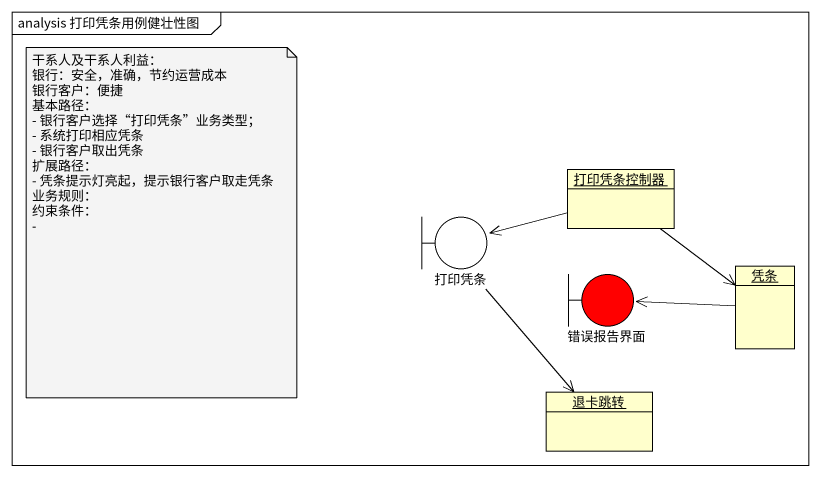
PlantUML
@startuml
mainframe analysis 打印凭条用例健壮性图
allowmixing
hide circle
hide empty members
object 打印凭条控制器
boundary 打印凭条
boundary 错误报告界面 #FF0000
object 凭条
object 退卡跳转
打印凭条控制器 -left-> 打印凭条
打印凭条控制器 --> 凭条
打印凭条 --> 退卡跳转
凭条 -left-> 错误报告界面
note as N1
  干系人及干系人利益：
  银行：安全，准确，节约运营成本
  银行客户：便捷
  基本路径：
  - 银行客户选择“打印凭条”业务类型；
  - 系统打印相应凭条
  - 银行客户取出凭条
  扩展路径：
  - 凭条提示灯亮起，提示银行客户取走凭条
  业务规则：
  约束条件：
  -
end note
@enduml
